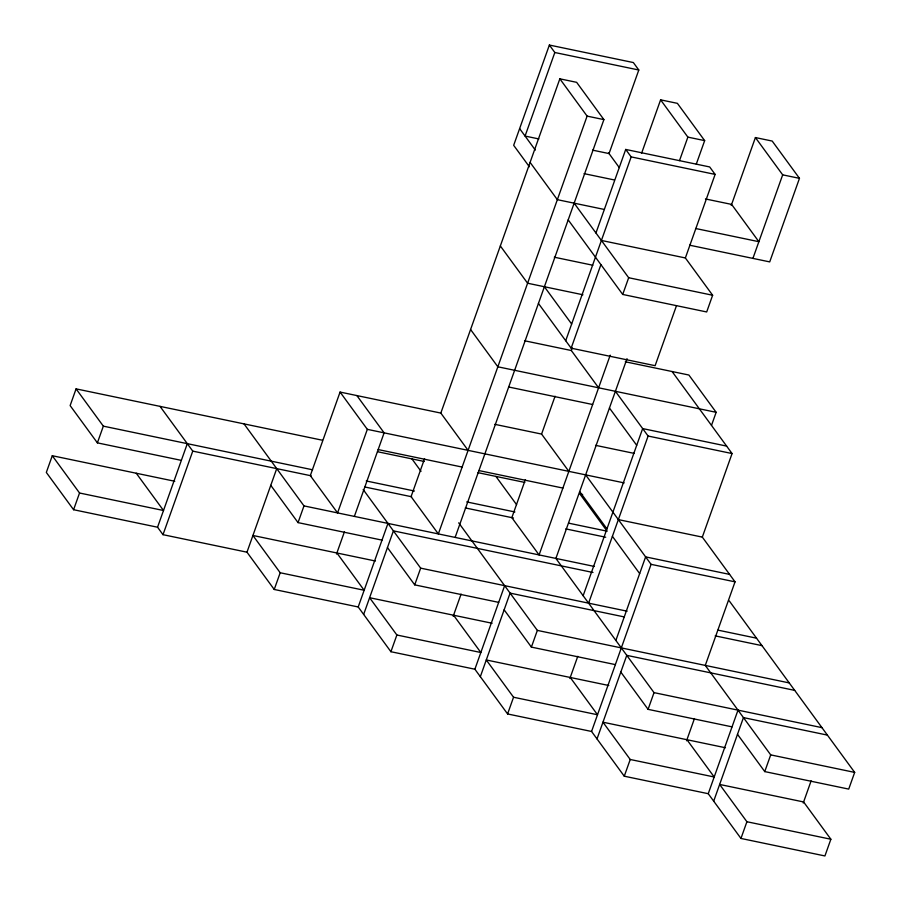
<?xml version="1.0" encoding="UTF-8"?>
<svg xmlns="http://www.w3.org/2000/svg" width="901" height="901" viewBox="0 0 901 901"><rect width="100%" height="100%" fill="white"/><g stroke="black" fill="none" stroke-linecap="round" stroke-linejoin="round"><path stroke-width="1.35" d="M174.783 481.269L52.281 455.726L46.323 472.439L73.589 509.718L157.551 527.22L163.002 534.676L246.975 552.189L274.231 589.468L358.204 606.97L390.91 651.716L474.883 669.218L507.59 713.952L591.563 731.466L624.269 776.2L708.242 793.702L740.96 838.448L824.922 855.95L830.868 839.236L803.613 801.958L719.64 784.444L746.906 821.735L830.868 839.236M322.468 440.24L76.078 388.872L70.132 405.585L97.387 442.864L181.36 460.377M73.589 509.718L79.536 493.005L52.281 455.726M97.387 442.864L103.345 426.15L76.078 388.872M157.551 527.22L187.307 443.664M163.002 534.676L192.758 451.119L160.04 406.385M246.975 552.189L276.731 468.621M340.071 392.07L310.316 475.627L337.571 512.906L367.326 429.349L340.071 392.07L440.826 413.075L468.092 450.354M274.231 589.468L280.188 572.754L252.922 535.476L375.424 561.019M382.001 540.127L298.04 522.614L303.986 505.9L244.013 423.887M336.512 554.025L344.419 531.827M354.363 516.408L384.119 432.852L356.864 395.562M592.52 150.129L609.042 153.575L638.798 70.008L633.347 62.552L549.373 45.05L513.671 145.32L529.371 166.786M549.373 45.05L554.825 52.506L525.069 136.062L538.843 138.934M358.204 606.97L387.959 523.413M363.655 614.426L393.41 530.869L592.993 572.484M424.551 458.767L411.07 496.631L438.337 533.921L587.103 116.116L559.848 78.826L440.826 413.075M390.91 651.716L396.868 635.002L369.601 597.712L492.115 623.255M498.681 602.364L414.719 584.862L420.666 568.148L363.171 489.525M455.129 537.413L603.895 119.608L576.64 82.329L559.848 78.826M453.192 616.273L461.098 594.074M595.955 232.999L625.711 149.442L709.673 166.944L715.124 174.4L685.368 257.956L712.635 295.246L706.688 311.96L622.715 294.447L568.193 219.889M565.704 340.724L631.162 156.898L625.711 149.442M676.505 305.63L655.117 365.693L571.155 348.18L600.911 264.624M525.317 479.782L511.836 517.647L539.091 554.926L610.225 355.163M568.846 471.358L541.58 434.079L555.072 396.215M598.602 387.802L571.335 350.523L572.27 347.91M641.546 153.373L660.602 99.842L677.394 103.345L704.661 140.624L696.293 164.117M474.883 669.218L504.639 585.661M480.334 676.674L510.09 593.117L624.337 616.937M622.715 294.447L628.673 277.733L574.151 203.175M679.5 160.626L687.868 137.121L660.602 99.842M627.017 358.666L555.883 558.429L654.025 692.632L821.96 727.648M507.59 713.952L513.547 697.239L486.281 659.96L608.794 685.503M615.36 664.611L531.399 647.109L537.345 630.396L458.699 522.839M583.15 595.707L642.661 428.583L726.623 446.096M588.601 603.163L648.112 436.039L615.394 391.304M731.24 205.451L755.41 137.56L772.202 141.063L799.469 178.342L769.713 261.898L689.603 245.196M569.871 678.509L577.778 656.322M615.867 640.442L645.612 556.886L729.585 574.387M752.921 258.396L782.676 174.839L755.41 137.56M591.563 731.466L651.074 564.341L585.639 474.861M597.014 738.921L626.769 655.354L794.693 690.369M711.508 425.373L716.149 412.309L688.893 375.03L625.294 361.774M737.491 734.315L764.758 771.594L848.719 789.096L854.677 772.394L770.704 754.88L705.28 665.411L735.036 581.843L702.318 537.109L732.074 453.552L672.101 371.527M624.269 776.2L630.227 759.487L602.96 722.208L725.474 747.751M732.04 726.859L648.078 709.346L654.025 692.632M686.562 740.757L694.457 718.559M708.242 793.702L737.998 710.146M713.693 801.158L743.449 717.601L827.411 735.103M740.96 838.448L746.906 821.735M764.758 771.594L770.704 754.88M803.242 803.005L811.137 780.807M554.825 52.506L638.798 70.008M587.103 116.116L603.895 119.608M687.868 137.121L704.661 140.624M782.676 174.839L799.469 178.342M631.162 156.898L715.124 174.4M584.051 173.645L614.336 179.952M705.449 198.952L731.612 204.403L758.867 241.693L695.549 228.482M604.425 209.482L557.347 199.673L530.092 162.394M601.406 240.454L685.368 257.956M554.295 257.202L592.835 265.243M628.673 277.733L712.635 295.246M582.936 294.773L527.603 283.229L500.337 245.95M524.54 340.758L571.335 350.523M716.149 412.309L497.848 366.797L470.581 329.518M508.682 387.002L592.655 404.515M648.112 436.039L732.074 453.552M494.784 424.326L541.58 434.079M595.538 445.331L634.09 453.372M367.326 429.349L624.179 482.902M378.172 449.565L462.134 467.067M478.927 470.57L562.9 488.072M377.53 451.728L424.326 461.481M478.014 472.676L524.81 482.429M582.632 494.491L579.872 493.917L607.139 531.196L568.599 523.154M618.356 519.607L702.318 537.109M103.345 426.15L312.568 469.781M366.256 480.965L414.426 491.011M466.729 501.925L514.91 511.971M192.758 451.119L311.138 475.796M364.826 486.99L411.622 496.755M465.31 507.939L513.48 517.985M565.783 528.898L605.709 537.221M651.074 564.341L735.036 581.843M303.986 505.9L594.423 566.459M79.536 493.005L163.509 510.507L136.242 473.228M420.666 568.148L627.141 611.193M717.984 630.137L756.536 638.178M715.18 635.869L761.987 645.634M280.188 572.754L364.15 590.256L336.884 552.977M537.345 630.396L789.242 682.913M396.868 635.002L480.83 652.504L453.563 615.225M513.547 697.239L597.509 714.752L570.243 677.473M630.227 759.487L714.189 776.989L686.934 739.71M608.547 152.9L619.28 167.586M519.618 128.606L535.318 150.073M544.395 286.732L571.651 324.011M538.438 303.446L571.155 348.18M609.448 408.018L636.703 445.297M729.269 600.899L854.677 772.394M579.692 491.574L606.947 528.853M612.398 536.309L639.665 573.599M495.91 476.404L516.566 504.65M620.812 672.067L648.078 709.346M411.948 458.902L421.026 471.324M504.132 609.819L531.399 647.109M387.453 547.583L414.719 584.862M270.773 485.335L298.04 522.614"/></g></svg>
